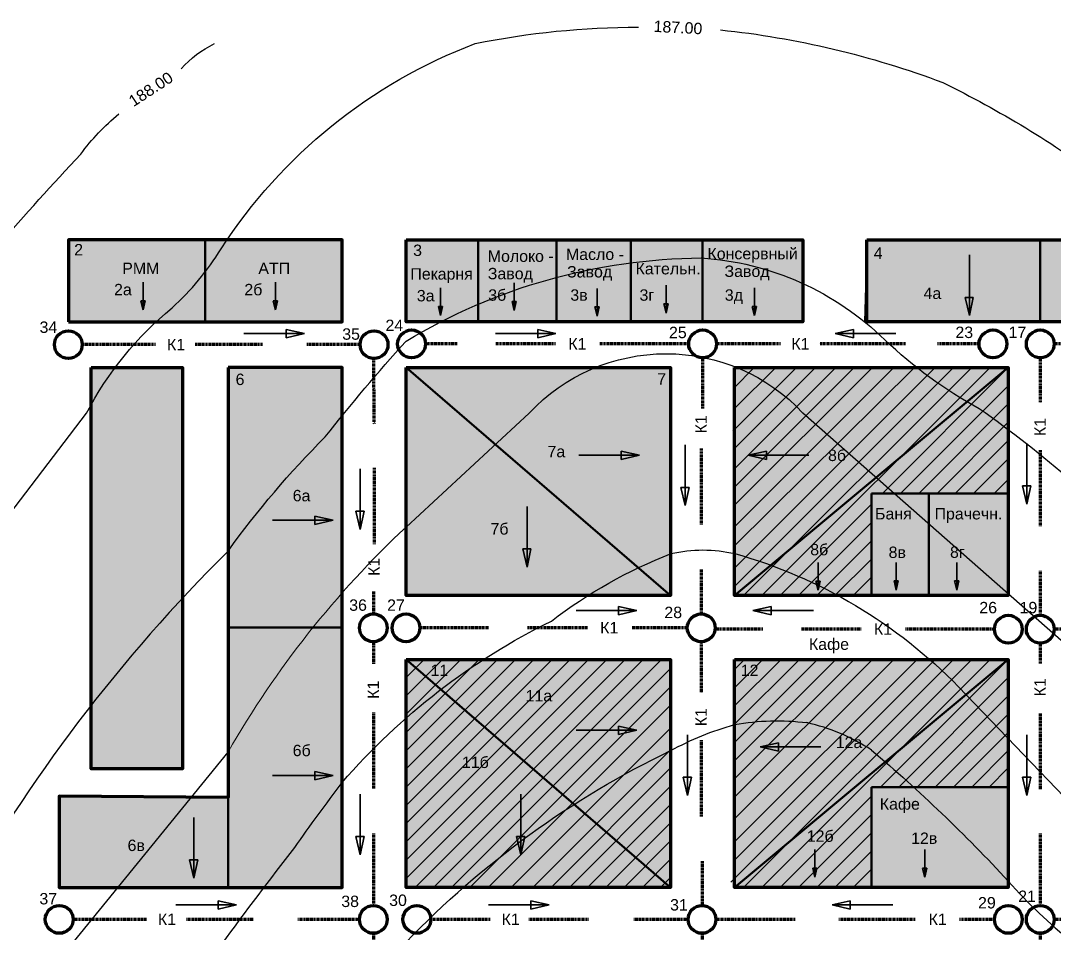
# Model space of a CAD drawing. Header units: inches. Extents: x 389 to 1188, y 268 to 818.
# Drawn here: x 539.4 to 765.9, y 617.5 to 817.5 of the extents above; entities that cross this region are included whole.
import ezdxf

# ---------------------------------------------------------------- set-up
doc = ezdxf.new("R2010")
doc.units = ezdxf.units.IN
doc.header["$MEASUREMENT"] = 0
doc.linetypes.add('штриховая2', pattern=[0.375, 0.25, -0.125])
for name, color, linetype, lineweight in [('горизонтали', 18, 'Continuous', 25), ('двухэтажная', 13, 'Continuous', 25), ('кварталы', 7, 'Continuous', 100), ('кустарник', 70, 'Continuous', 15), ('одноэтажная', 42, 'Continuous', 25), ('раздел кварталов', 7, 'Continuous', 50), ('сеть К1', 32, 'Continuous', 80), ('Текст', 7, 'Continuous', 15)]:
    doc.layers.add(name, color=color, linetype=linetype, lineweight=lineweight)
doc.styles.get("Standard").update_dxf_attribs({"font": 'arial.ttf'})

msp = doc.modelspace()

# ---------------------------------------------------------------- hatches: boundary and pattern name
h = msp.add_hatch(color=13)
h.dxf.hatch_style = 1
edge = h.paths.add_edge_path(flags=17)
edge.add_line((695.802416475648, 700.7114058640958), (695.802416475648, 691.5046395217414))
edge.add_line((695.802416475648, 691.5046395217414), (718.4815806078839, 691.5046395217414))
edge.add_arc((666.0296194598927, 594.8352893147339), 109.9825963401275, 61.51612154666991, 74.29379982473546)
edge = h.paths.add_edge_path(flags=17)
edge.add_line((755.802416475648, 741.5046395217414), (735.7152317411761, 741.5046395217414))
edge.add_arc((796.9593963987134, 819.3123035593734), 99.01959547277771, 231.7929197015988, 241.2884597702444)
edge.add_arc((600.7525299440579, 521.3654014296037), 258.1805305973841, 53.09082099665068, 54.85043442989581, ccw=False)
edge.add_line((755.802416475648, 727.8035739318999), (755.802416475648, 741.5046395217414))
edge = h.paths.add_edge_path()
edge.add_arc((600.7525299440599, 521.3654014296077), 258.1805305973797, 53.09082099665058, 54.85043442989552)
edge.add_arc((796.959396398714, 819.3123035593753), 99.01959547277971, 231.7929197015992, 241.28845977024508, ccw=False)
edge.add_line((735.715231741176, 741.5046395217414), (696.2446163987046, 741.5046395217414))
edge.add_arc((670.5302337437049, 684.3346312670154), 62.6868352939689, 28.14955685995659, 65.78235754203831, ccw=False)
edge.add_line((725.8024164756471, 713.9086931324402), (755.802416475648, 713.8436225726495))
edge.add_line((755.802416475648, 713.8436225726495), (755.802416475648, 727.8035739319))
edge = h.paths.add_edge_path()
edge.add_arc((670.5302337437049, 684.3346312670155), 62.68683529396881, 28.14955685995654, 65.78235754203828)
edge.add_line((696.2446163987046, 741.5046395217414), (695.802416475648, 741.5046395217414))
edge.add_line((695.802416475648, 741.5046395217414), (695.8024164756471, 715.299070875184))
edge.add_line((695.8024164756471, 715.299070875184), (695.8024164756475, 700.7114058640958))
edge.add_arc((666.0296194598934, 594.8352893147339), 109.9825963401272, 61.516121546670206, 74.29379982473603, ccw=False)
edge.add_line((718.4815806078839, 691.5046395217414), (725.8024164756425, 691.5046395217414))
edge.add_line((725.8024164756425, 691.5046395217414), (725.8024164756425, 714.4340003153923))
edge.add_line((725.8024164756425, 714.4340003153923), (725.8024164756471, 713.9086931324402))
h = msp.add_hatch(color=13)
h.dxf.hatch_style = 1
h.paths.add_polyline_path([(725.802416475648, 649.504639521741), (735.0621804615037, 649.504639521741, 0.009168048303900903), (725.8024164757163, 657.6428834277885, 0.08923588016336866), (711.6510992168123, 663.642883427789, 0.07595264438154949), (695.802416475648, 663.2249813344065), (695.802416475648, 627.504639521741), (725.802416475648, 627.504639521741)])
h.paths.add_polyline_path([(755.802416475648, 660.1492813407144), (744.8838028400472, 671.5046395217391, 0.01980813736200675), (738.5689193880467, 677.504639521741), (695.802416475648, 677.504639521741), (695.802416475648, 663.2249813344065, -0.07595264438154993), (711.6510992168123, 663.642883427789, -0.08923588016336717), (725.8024164757162, 657.6428834277885, -0.009168048303900958), (735.0621804615037, 649.504639521741), (755.802416475648, 649.504639521741)])
h.paths.add_polyline_path([(755.802416475648, 677.504639521741), (738.5689193880467, 677.504639521741, -0.0198081373620072), (744.8838028400473, 671.504639521739), (755.802416475648, 660.1492813407144)], flags=17)
at = {"layer": 'двухэтажная', "ltscale": 0.25}
h = msp.add_hatch(color=251, dxfattribs=at)
h.dxf.hatch_style = 1
h.paths.add_polyline_path([(579.802416475648, 762.4787730534035), (579.802416475648, 769.504639521741), (549.802416475648, 769.504639521741), (549.802416475648, 751.5046395217414), (569.0460137274704, 751.5046395217414, -0.01559025335106473), (572.5391765106078, 754.559981992421, 0.04225014285602648)])
h.paths.add_polyline_path([(579.802416475648, 762.4787730534035, -0.04225014285602635), (572.5391765106078, 754.559981992421, 0.01559025335106492), (569.0460137274704, 751.5046395217414), (579.802416475648, 751.5046395217414)], flags=17)
h = msp.add_hatch(color=251, dxfattribs=at)
h.dxf.hatch_style = 1
h.paths.add_polyline_path([(609.802416475648, 769.504639521741), (584.6335669394712, 769.504639521741, 0.005270078790782356), (583.3024164757198, 767.4886013013502, -0.0240004969034815), (579.802416475648, 762.4787730534035), (579.802416475648, 751.5046395217414), (609.802416475648, 751.5046395217414)])
h.paths.add_polyline_path([(583.3024164757235, 767.4886013013556, -0.005270078790768371), (584.6335669394712, 769.504639521741), (579.802416475648, 769.504639521741), (579.802416475648, 762.4787730534035, 0.02400049690350648)], flags=17)
h = msp.add_hatch(color=251, dxfattribs=at)
h.dxf.hatch_style = 1
h.paths.add_polyline_path([(639.5954679095184, 769.504639521741), (623.802416475648, 769.504639521741), (623.802416475648, 751.5046395217414), (631.4192442934936, 751.5046395217414, -0.01772502449709431), (639.5954679095184, 755.3326796706015)])
h.paths.add_polyline_path([(639.5954679095184, 755.3326796706015, 0.01772502449709436), (631.4192442934936, 751.5046395217414), (639.5954679095184, 751.5046395217414)], flags=17)
h.paths.add_polyline_path([(656.7700194118852, 761.2361685053374, 0.03569016312595488), (639.5954679095184, 755.3326796706015), (639.5954679095184, 751.5046395217414), (656.7700194118852, 751.5046395217414)])
h.paths.add_polyline_path([(656.7700194118852, 769.504639521741), (639.5954679095184, 769.504639521741), (639.5954679095184, 755.3326796706015, -0.03569016312595488), (656.7700194118852, 761.2361685053374)])
h.paths.add_polyline_path([(673.0858423748659, 769.504639521741), (656.7700194118852, 769.504639521741), (656.7700194118852, 761.2361685053374, -0.03267316593966865), (673.0858423748659, 764.4486898505766)])
h.paths.add_polyline_path([(673.0858423748659, 764.4486898505766, 0.03267316593966862), (656.7700194118852, 761.2361685053374), (656.7700194118852, 751.5046395217414), (673.0858423748659, 751.5046395217414)])
h.paths.add_polyline_path([(688.8024164756525, 765.4850848798942, 0.001215249501021983), (688.4975144118589, 765.5046395217414, 0.03034772376711826), (673.0858423748659, 764.4486898505766), (673.0858423748659, 751.5046395217414), (688.8024164756525, 751.5046395217414)])
h.paths.add_polyline_path([(688.8024164756525, 769.504639521741), (673.0858423748659, 769.504639521741), (673.0858423748659, 764.4486898505766, -0.0303477237671184), (688.4975144118598, 765.5046395217414, -0.001215249501021722), (688.8024164756525, 765.4850848798942)])
h.paths.add_polyline_path([(710.802416475648, 759.9142383587023, 0.09101520989747702), (688.8024164756525, 765.4850848798942), (688.8024164756525, 751.5046395217414), (710.802416475648, 751.5046395217414)])
h.paths.add_polyline_path([(710.802416475648, 769.504639521741), (688.8024164756525, 769.504639521741), (688.8024164756525, 765.4850848798942, -0.09101520989747704), (710.802416475648, 759.9142383587023)])
h = msp.add_hatch(color=42, dxfattribs=at)
h.dxf.hatch_style = 1
h.paths.add_polyline_path([(665.3602165527254, 741.5046395217405), (623.802416475648, 741.5046395217405), (643.3774164756833, 724.6296395217105), (650.8024164757162, 731.5046395217414, -0.1087291089065806)])
h.paths.add_polyline_path([(681.802416475648, 741.5046395217405), (665.3602165527254, 741.5046395217405, 0.1087291089065797), (650.8024164757162, 731.5046395217414), (643.3774164756833, 724.6296395217105), (674.7374113313235, 697.595161197883, -0.01796417392330318), (681.802416475648, 700.6566775847323)])
h = msp.add_hatch(color=42, dxfattribs=at)
h.dxf.hatch_style = 1
h.paths.add_polyline_path([(681.802416475648, 700.6566775847323, 0.01796417392330315), (674.7374113313235, 697.595161197883), (681.802416475648, 691.5046395217414)])
h.paths.add_polyline_path([(674.7374113313235, 697.595161197883, 0.02945425641796124), (663.6868357121602, 691.5046395217414), (681.802416475648, 691.5046395217414)])
h.paths.add_polyline_path([(623.802416475648, 741.5046395217405), (623.802416475648, 706.5046395216777), (643.3774164756833, 724.6296395217105)])
h.paths.add_polyline_path([(643.3774164756833, 724.6296395217105), (623.802416475648, 706.5046395216777), (623.802416475648, 691.5046395217414), (663.6868357121602, 691.5046395217414, -0.02945425641796137), (674.7374113313235, 697.595161197883)])
h = msp.add_hatch(color=13, dxfattribs=at)
h.dxf.hatch_style = 1
h.paths.add_polyline_path([(640.8199576535144, 677.5046395217414), (623.802416475648, 677.5046395217414), (631.4551489683954, 670.9074563383388, -0.01971495393395478)])
h.paths.add_polyline_path([(631.4551489683954, 670.9074563383388), (623.802416475648, 677.5046395217414), (623.802416475648, 673.5046395217414), (623.802416475648, 664.6271838408948, -0.01703631116130419)])
h.paths.add_polyline_path([(640.8199576535144, 677.5046395217414, 0.01971495393395473), (631.4551489683954, 670.9074563383388), (660.6601525276456, 645.7307291320885, -0.03006870509092864), (681.802416475648, 657.5046395217087), (681.802416475648, 677.5046395217414)])
h.paths.add_polyline_path([(631.4551489683954, 670.9074563383388, 0.01703631116130418), (623.802416475648, 664.6271838408948), (623.802416475648, 627.5046395217414), (636.3691515791479, 627.5046395217414, -0.03775334646598777), (660.6601525276456, 645.7307291320885)])
h.paths.add_polyline_path([(660.6601525276456, 645.7307291320885), (681.802416475648, 627.5046395217414), (681.802416475648, 657.5046395217087, 0.03006870509092863)])
h.paths.add_polyline_path([(681.802416475648, 627.5046395217414), (660.6601525276456, 645.7307291320885, 0.03775334646598774), (636.3691515791479, 627.5046395217414)])
at = {"layer": 'кустарник', "ltscale": 0.25}
h = msp.add_hatch(color=256, dxfattribs=at)
h.dxf.hatch_style = 1
h.paths.add_polyline_path([(560.0849204824499, 741.5046395217414), (554.802416475648, 741.5046395217414), (554.802416475648, 733.3542201568252, -0.03265497621791761)], flags=17)
h.paths.add_polyline_path([(574.802416475648, 741.5046395217414), (560.0849204824499, 741.5046395217414, 0.03265497621791747), (554.802416475648, 733.3542201568252), (554.802416475648, 653.5046395217414), (574.802416475648, 653.5046395217414)])
at = {"layer": 'одноэтажная', "ltscale": 0.25}
h = msp.add_hatch(color=256, dxfattribs=at)
h.dxf.hatch_style = 1
h.paths.add_polyline_path([(724.8024164756489, 769.504639521741), (724.802416475648, 751.5046395217414), (762.8024164756471, 751.5046395217414), (762.8024164756471, 769.504639521741)], flags=17)
h.paths.add_polyline_path([(806.3414017157029, 751.5046395217414, 0.001743197355631235), (801.3650813840832, 757.3665394727541, 0.02492011449229514), (790.8370623240735, 769.504639521741), (762.8024164756471, 769.504639521741), (762.8024164756471, 751.5046395217414)], flags=17)
h.paths.add_polyline_path([(806.3414017157011, 751.5046395217414), (829.802416475648, 751.5046395217414), (829.8024164756498, 769.504639521741), (790.8370623240735, 769.504639521741, -0.02492011449227199), (801.3650813840723, 757.3665394727655, -0.001743197355634586)])
h = msp.add_hatch(color=256, dxfattribs=at)
h.dxf.hatch_style = 1
h.paths.add_polyline_path([(547.8024164756516, 627.504639521746), (560.6242514499924, 627.504639521746), (576.7148211298847, 647.2687042723023), (547.802416475648, 647.5046395217414)])
h.paths.add_polyline_path([(584.802416475648, 627.504639521746), (584.802416475648, 647.2027066893243), (576.7148211298847, 647.2687042723023), (560.6242514499924, 627.504639521746)])
h.paths.add_polyline_path([(609.8024164756436, 650.5046395216515, 0.01073998525757204), (599.4141740546675, 636.2529958229529, 0.003359743692540663), (592.6892150203208, 627.504639521746), (609.8024164756425, 627.504639521746)], flags=17)
h.paths.add_polyline_path([(609.8024164756437, 650.5046395216516), (609.8024164756456, 692.0817512054492, 0.05067568020455748), (584.802416475648, 657.2027066892058), (584.802416475648, 647.2027066893243), (584.802416475648, 627.504639521746), (592.6892150203207, 627.504639521746, -0.003359743692541693), (599.4141740546693, 636.2529958229557, -0.01073998525757011)])
h.paths.add_polyline_path([(584.802416475648, 657.2027066892058, -0.05067568020455747), (609.8024164756456, 692.0817512054492), (609.8024164756475, 730.9358127036285, 0.004011274102452772), (606.0921105656171, 726.2686266983601, 0.03976933816404036), (584.802416475648, 701.2686266982657)])
h.paths.add_polyline_path([(606.0921105656165, 726.2686266983594, -0.00401127410245336), (609.8024164756475, 730.9358127036286), (609.802416475648, 741.5046395217414), (584.802416475648, 741.5046395217414), (584.802416475648, 701.2686266982657, -0.03976933816403936)])
at = {"layer": 'сеть К1', "ltscale": 0.25}
h = msp.add_hatch(color=251, dxfattribs=at)
h.dxf.hatch_style = 1
h.paths.add_polyline_path([(738.4047866497913, 713.8578033354358), (725.8009413180798, 713.9322513530249), (725.802416475648, 691.5046395217414), (738.4047866497913, 691.4674155129474)])
h = msp.add_hatch(color=251, dxfattribs=at)
h.dxf.hatch_style = 1
h.paths.add_polyline_path([(755.802416475648, 713.8572915605035), (738.4047866497913, 713.8813583563762), (738.4062618073604, 691.5046395217414), (755.802416475648, 691.4674155129469)])
at = {"layer": 'сеть К1', "ltscale": 0.25, "true_color": 0x636466}
h = msp.add_hatch(color=251, dxfattribs=at)
h.dxf.hatch_style = 1
h.paths.add_polyline_path([(755.8030849154065, 649.4605787493097), (725.8017480358985, 649.4634654746183), (725.8024164756534, 627.4977073462592), (755.8010795961454, 627.5115716972246)])

# ---------------------------------------------------------------- linework, layer by layer
at = {"ltscale": 0.25}
for p, q in [((724.8024164756489, 769.504639521741), (724.3201196882728, 751.5046395217414)), ((584.802416475648, 741.5046395217414), (609.802416475648, 741.5046395217414)), ((695.4016414639829, 727.5126799573214), (709.3936010284033, 741.5046395217414)), ((695.6205925106274, 736.9924844982736), (700.1327475340954, 741.5046395217414)), ((751.802416475648, 741.5046395217414), (695.802416475648, 741.5046395217414)), ((695.802416475648, 741.5046395217414), (755.802416475648, 741.5046395217414)), ((695.802416475648, 741.5046395217414), (695.802416475648, 691.5046395217414)), ((751.802416475648, 741.5046395217414), (695.802416475648, 741.5046395217414)), ((695.802416475648, 706.567108143306), (730.7399478540883, 741.5046395217414)), ((695.802416475648, 702.4194333776147), (735.2500245779615, 741.5046395217414)), ((695.802416475648, 711.2990708751859), (726.0079851222054, 741.5046395217414)), ((743.802416475648, 741.5046395217414), (695.802416475648, 693.5046395217472)), ((739.802416475648, 741.5046395217414), (695.802416475648, 697.5046395217396)), ((695.802416475648, 715.299070875185), (722.0079851222054, 741.5046395217414)), ((695.802416475648, 719.2990708751845), (718.0079851222054, 741.5046395217414)), ((695.802416475648, 723.7366555477062), (713.5704004496837, 741.5046395217414)), ((695.8024164756474, 723.7366555477056), (713.5704004496837, 741.5046395217414)), ((695.8024164756476, 732.4803294748057), (704.8267265225836, 741.5046395217414)), ((747.802416475648, 741.5046395217414), (697.8024164756458, 691.5046395217414)), ((751.802416475648, 741.5046395217414), (701.8024164756462, 691.5046395217414)), ((755.802416475648, 741.5046395217414), (728.2012669349334, 713.9034899810322)), ((755.802416475648, 741.5046395217414), (755.802416475648, 691.5046395217414)), ((755.802416475648, 737.5046395217419), (732.1926096381354, 713.8948326842317)), ((623.803717103573, 735.0336615645238), (623.803717103573, 731.0336615645238)), ((755.802416475648, 733.5046395217423), (736.1839523413361, 713.8861753874313)), ((755.802416475648, 729.5046395217428), (740.1752950445351, 713.8775180906308)), ((755.802416475648, 725.5046395217432), (744.1666377477338, 713.8688607938303)), ((755.802416475648, 721.5046395217437), (748.1579804509347, 713.8602034970298)), ((755.802416475648, 716.9785234004139), (752.6743005896102, 713.8504075143759)), ((725.8024164756425, 711.5046395217418), (705.8024164756381, 691.5046395217414)), ((725.8024164756424, 707.5046395217395), (709.8024164756428, 691.5046395217414)), ((725.8024164756425, 703.5046395217383), (713.8024164756451, 691.5046395217414)), ((725.8024164756425, 699.5046395217386), (717.802416475645, 691.5046395217414)), ((725.8024164756425, 695.5046395217405), (721.802416475643, 691.5046395217414)), ((755.802416475648, 691.5046395217414), (695.802416475648, 691.5046395217414)), ((699.802416475648, 691.5046395217414), (755.802416475648, 691.5046395217414)), ((699.802416475648, 691.5046395217414), (755.802416475648, 691.5046395217414)), ((623.802416475648, 627.5046395217423), (623.802416475648, 677.5046395217414)), ((679.2528787451356, 677.5046395217414), (623.802416475648, 677.5046395217414)), ((623.802416475648, 677.5046395217414), (623.802416475648, 673.5046395217414)), ((623.802416475648, 627.5046395217423), (623.802416475648, 677.5046395217414)), ((679.2528787451356, 677.5046395217414), (623.802416475648, 677.5046395217414)), ((623.802416475648, 677.5046395217414), (623.802416475648, 673.5046395217414)), ((623.802416475648, 673.5046395217414), (627.802416475648, 677.5046395217414)), ((623.802416475648, 669.5046395217414), (631.8024164756498, 677.5046395217414)), ((623.802416475648, 665.5046395217414), (635.8024164756498, 677.5046395217414)), ((623.802416475648, 661.5046395217414), (639.8024164756498, 677.5046395217414)), ((635.8024164756498, 677.5046395217414), (639.8024164756498, 677.5046395217414)), ((635.8024164756498, 677.5046395217414), (639.8024164756498, 677.5046395217414)), ((743.802416475648, 677.5046395217405), (694.9823279485631, 628.6845509946656)), ((695.802416475648, 677.504639521741), (755.802416475648, 677.504639521741)), ((751.802416475648, 677.504639521741), (695.802416475648, 677.504639521741)), ((695.802416475648, 642.5671081433039), (730.7399478540883, 677.5046395217405)), ((695.802416475648, 637.5046395217424), (735.8024164756516, 677.5046395217405)), ((695.802416475648, 647.299070875185), (726.0079851222054, 677.5046395217405)), ((695.802416475648, 651.299070875184), (722.0079851222054, 677.5046395217405)), ((695.802416475648, 655.2990708751836), (718.0079851222054, 677.5046395217405)), ((695.802416475648, 659.2990708751836), (714.0079851222054, 677.5046395217405)), ((695.802416475648, 663.2990708751836), (710.0079851222054, 677.5046395217405)), ((695.802416475648, 667.299070875184), (706.0079851222054, 677.5046395217405)), ((695.802416475648, 671.2990708751836), (702.0079851222054, 677.5046395217405)), ((695.802416475648, 675.2990708751831), (698.0079851222054, 677.5046395217405)), ((747.802416475648, 677.5046395217405), (697.802416475645, 627.504639521741)), ((751.802416475648, 677.5046395217405), (701.8024164756448, 627.5046395217405)), ((739.802416475648, 677.5046395217405), (713.5968478290924, 651.2990708751831)), ((755.802416475648, 677.5046395217405), (727.8024164756451, 649.504639521741)), ((755.802416475648, 677.504639521741), (755.802416475648, 627.504639521741)), ((695.802416475648, 633.5046395217388), (735.8024164756516, 673.5046395217405)), ((755.802416475648, 673.504639521741), (731.8024164756446, 649.5046395217405)), ((755.802416475648, 669.5046395217414), (735.8024164756462, 649.5046395217405)), ((755.802416475648, 665.5046395217419), (739.802416475645, 649.5046395217405)), ((623.802416475648, 661.5046395217414), (623.802416475648, 657.5046395217414)), ((623.802416475648, 661.5046395217414), (623.802416475648, 657.5046395217414)), ((755.802416475648, 661.5046395217423), (743.8024164756457, 649.5046395217405)), ((623.802416475648, 657.5046395217414), (623.802416475648, 653.5046395217414)), ((623.802416475648, 657.5046395217414), (623.802416475648, 653.5046395217414)), ((755.802416475648, 657.5046395217428), (747.8024164756421, 649.5046395217405)), ((755.802416475648, 653.710208168297), (751.5968478290906, 649.5046395217405)), ((725.802416475648, 647.5046395217439), (705.8024164756428, 627.504639521741)), ((725.802416475648, 643.504639521744), (709.8024164756434, 627.504639521741)), ((623.802416475648, 641.5046395217414), (623.802416475648, 637.5046395217414)), ((623.802416475648, 641.5046395217414), (623.802416475648, 637.5046395217414)), ((725.802416475648, 639.5046395217429), (713.8024164756455, 627.504639521741)), ((623.802416475648, 637.5046395217414), (623.802416475648, 633.5046395217414)), ((623.802416475648, 637.5046395217414), (623.802416475648, 633.5046395217414)), ((725.8024164756471, 635.5046395217416), (717.8024164756455, 627.504639521741)), ((725.802416475648, 631.5046395217436), (721.8024164756453, 627.504639521741)), ((625.802416475648, 627.5046395217414), (629.802416475648, 627.5046395217414)), ((625.802416475648, 627.5046395217414), (629.802416475648, 627.5046395217414)), ((626.3519542061604, 627.5046395217414), (681.802416475648, 627.5046395217414)), ((626.3519542061604, 627.5046395217414), (681.802416475648, 627.5046395217414)), ((755.802416475648, 627.504639521741), (695.802416475648, 627.504639521741)), ((699.802416475648, 627.504639521741), (755.802416475648, 627.504639521741))]:
    msp.add_line(p, q, dxfattribs=at)
at = {"lineweight": 25, "ltscale": 0.25}
for p, q in [((549.802416475648, 767.5046395217414), (549.802416475648, 751.5046395217414)), ((609.802416475648, 751.5046395217414), (609.802416475648, 767.5046395217414)), ((623.802416475648, 751.5046395217414), (623.802416475648, 767.5046395217414)), ((710.802416475648, 767.5046395217414), (710.802416475648, 751.5046395217414)), ((724.802416475648, 767.5046395217414), (724.802416475648, 751.5046395217414)), ((724.802416475648, 767.5046395217414), (724.802416475648, 751.5046395217414)), ((549.802416475648, 751.5046395217414), (609.802416475648, 751.5046395217414)), ((710.802416475648, 751.5046395217414), (623.802416475648, 751.5046395217414)), ((829.802416475648, 751.5046395217414), (724.802416475648, 751.5046395217414)), ((574.802416475648, 741.5046395217414), (554.802416475648, 741.5046395217414)), ((609.802416475648, 741.5046395217414), (584.802416475648, 741.5046395217414)), ((623.802416475648, 741.5046395217414), (681.802416475648, 741.5046395217414)), ((623.802416475648, 741.5046395217414), (623.802416475648, 691.5046395217414)), ((681.802416475648, 741.5046395217414), (681.802416475648, 691.5046395217414)), ((695.802416475648, 741.5046395217414), (755.802416475648, 741.5046395217414)), ((695.802416475648, 741.5046395217414), (695.802416475648, 691.5046395217414)), ((755.802416475648, 741.5046395217414), (755.802416475648, 691.5046395217414)), ((681.802416475648, 691.5046395217414), (623.802416475648, 691.5046395217414)), ((755.802416475648, 691.5046395217414), (695.802416475648, 691.5046395217414)), ((623.802416475648, 627.5046395217414), (623.802416475648, 677.5046395217414)), ((623.802416475648, 677.5046395217414), (681.802416475648, 677.5046395217414)), ((623.802416475648, 627.5046395217414), (623.802416475648, 677.5046395217414)), ((623.802416475648, 677.5046395217414), (681.802416475648, 677.5046395217414)), ((681.802416475648, 677.5046395217414), (681.802416475648, 627.5046395217414)), ((681.802416475648, 677.5046395217414), (681.802416475648, 627.5046395217414)), ((695.802416475648, 627.5046395217414), (695.802416475648, 677.5046395217414)), ((695.802416475648, 677.5046395217414), (755.802416475648, 677.5046395217414)), ((755.802416475648, 677.5046395217414), (755.8024164756471, 627.5046395217414)), ((574.802416475648, 653.5046395217414), (554.802416475648, 653.504639521741)), ((547.802416475648, 647.5046395217414), (547.802416475648, 627.5046395217414)), ((547.802416475648, 627.5046395217414), (609.802416475648, 627.5046395217414)), ((681.802416475648, 627.5046395217414), (623.802416475648, 627.5046395217414)), ((681.802416475648, 627.5046395217414), (623.802416475648, 627.5046395217414)), ((755.8024164756471, 627.5046395217414), (695.802416475648, 627.5046395217414))]:
    msp.add_line(p, q, dxfattribs=at)
at = {"lineweight": 35, "ltscale": 0.25}
for p, q in [((747.2655318716606, 766.1640763290488), (747.2655318716606, 752.8739301397127)), ((566.1758395332472, 760.1778683165921), (566.1758395332472, 754.1038353783424)), ((595.1764793024959, 760.1778683165921), (595.1764793024959, 754.1038353783424)), ((631.3734873716603, 758.9575758223236), (631.3734873716603, 752.8835428840739)), ((647.5274257002475, 760.033005755462), (647.5274257002475, 753.9589728172123)), ((680.7910324960321, 759.5123209795947), (680.7910324960321, 753.438288041345)), ((700.1439634167218, 758.9479630779624), (700.1439634167218, 752.8739301397127)), ((665.6798875633576, 758.8351048024797), (665.6798875633576, 752.76107186423)), ((746.3155114257679, 756.8748701984459), (747.2655318716606, 752.8739301397127)), ((748.1373955296949, 756.8748701984459), (746.3155114257679, 756.8748701984459)), ((747.2655318716606, 752.8739301397127), (748.1373955296949, 756.8748701984459)), ((565.7008293103008, 756.104305407709), (566.1758395332472, 754.1038353783424)), ((566.6117713622643, 756.104305407709), (565.7008293103008, 756.104305407709)), ((566.1758395332472, 754.1038353783424), (566.6117713622643, 756.104305407709)), ((595.612411131513, 756.104305407709), (594.7014690795495, 756.104305407709)), ((594.7014690795495, 756.104305407709), (595.1764793024959, 754.1038353783424)), ((595.1764793024959, 754.1038353783424), (595.612411131513, 756.104305407709)), ((630.8984771487139, 754.8840129134405), (631.3734873716603, 752.8835428840739)), ((631.8094192006774, 754.8840129134405), (630.8984771487139, 754.8840129134405)), ((631.3734873716603, 752.8835428840739), (631.8094192006774, 754.8840129134405)), ((647.0524154773011, 755.9594428465789), (647.5274257002475, 753.9589728172123)), ((647.9633575292646, 755.9594428465789), (647.0524154773011, 755.9594428465789)), ((647.5274257002475, 753.9589728172123), (647.9633575292646, 755.9594428465789)), ((665.2048773404113, 754.7615418935966), (665.6798875633576, 752.76107186423)), ((666.1158193923748, 754.7615418935966), (665.2048773404113, 754.7615418935966)), ((665.6798875633576, 752.76107186423), (666.1158193923748, 754.7615418935966)), ((680.3160222730858, 755.4387580707116), (680.7910324960321, 753.438288041345)), ((681.2269643250493, 755.4387580707116), (680.3160222730858, 755.4387580707116)), ((680.7910324960321, 753.438288041345), (681.2269643250493, 755.4387580707116)), ((699.6689531937755, 754.8744001690793), (700.1439634167218, 752.8739301397127)), ((700.579895245739, 754.8744001690793), (699.6689531937755, 754.8744001690793)), ((700.1439634167218, 752.8739301397127), (700.579895245739, 754.8744001690793)), ((601.5724392763705, 748.9727124543901), (597.5714992176372, 749.8445761124235)), ((597.5714992176372, 749.8445761124235), (597.5714992176372, 748.0226920084974)), ((656.6706715370792, 748.9727124543901), (652.669731478346, 749.8445761124235)), ((652.669731478346, 749.8445761124235), (652.669731478346, 748.0226920084974)), ((717.8850469864674, 748.9727124543901), (721.8859870452006, 749.8445761124235)), ((721.8859870452006, 749.8445761124235), (721.8859870452006, 748.0226920084974)), ((588.2822930870343, 748.9727124543901), (601.5724392763705, 748.9727124543901)), ((597.5714992176372, 748.0226920084974), (601.5724392763705, 748.9727124543901)), ((643.3805253477431, 748.9727124543901), (656.6706715370792, 748.9727124543901)), ((652.669731478346, 748.0226920084974), (656.6706715370792, 748.9727124543901)), ((731.1751931758035, 748.9727124543901), (717.8850469864674, 748.9727124543901)), ((721.8859870452006, 748.0226920084974), (717.8850469864674, 748.9727124543901)), ((674.9537494370343, 722.291377454847), (670.952809378301, 723.1632411128803)), ((670.952809378301, 723.1632411128803), (670.952809378301, 721.3413570089542)), ((684.9771672164652, 724.5120630926835), (684.9771672164652, 711.2219169033474)), ((698.7947230553109, 722.291377454847), (702.7956631140441, 723.1632411128803)), ((702.7956631140441, 723.1632411128803), (702.7956631140441, 721.3413570089542)), ((759.892086539051, 724.8620449869295), (759.892086539051, 711.5718987975933)), ((661.6636032476981, 722.291377454847), (674.9537494370343, 722.291377454847)), ((670.952809378301, 721.3413570089542), (674.9537494370343, 722.291377454847)), ((712.0848692446452, 722.291377454847), (698.7947230553109, 722.291377454847)), ((702.7956631140441, 721.3413570089542), (698.7947230553109, 722.291377454847)), ((613.7624722303008, 719.2703246111887), (613.7624722303008, 705.9801784218525)), ((684.0271467705725, 715.2228569620806), (684.9771672164652, 711.2219169033474)), ((685.8490308744986, 715.2228569620806), (684.0271467705725, 715.2228569620806)), ((684.9771672164652, 711.2219169033474), (685.8490308744986, 715.2228569620806)), ((758.9420660931582, 715.5728388563266), (759.892086539051, 711.5718987975933)), ((760.7639501970843, 715.5728388563266), (758.9420660931582, 715.5728388563266)), ((759.892086539051, 711.5718987975933), (760.7639501970843, 715.5728388563266)), ((612.812451784408, 709.9811184805858), (613.7624722303008, 705.9801784218525)), ((614.6343358883341, 709.9811184805858), (612.812451784408, 709.9811184805858)), ((613.7624722303008, 705.9801784218525), (614.6343358883341, 709.9811184805858)), ((650.3205529536681, 711.01362433942), (650.3205529536681, 697.7234781500838)), ((594.5261853581487, 708.0056001404682), (607.8163315474849, 708.0056001404682)), ((607.8163315474849, 708.0056001404682), (603.8153914887516, 708.8774637985016)), ((603.8153914887516, 708.8774637985016), (603.8153914887516, 707.0555796945755)), ((603.8153914887516, 707.0555796945755), (607.8163315474849, 708.0056001404682)), ((649.3705325077754, 701.724418208817), (650.3205529536681, 697.7234781500838)), ((651.1924166117014, 701.724418208817), (649.3705325077754, 701.724418208817)), ((650.3205529536681, 697.7234781500838), (651.1924166117014, 701.724418208817)), ((714.117216054221, 698.7244042134494), (714.117216054221, 692.6503712751996)), ((731.2409679666339, 698.7688089035048), (731.2409679666339, 692.6947759652551)), ((744.4888255726078, 698.7688089035048), (744.4888255726078, 692.6947759652551)), ((713.6422058312746, 694.6508413045663), (714.117216054221, 692.6503712751996)), ((714.5531478832381, 694.6508413045663), (713.6422058312746, 694.6508413045663)), ((714.117216054221, 692.6503712751996), (714.5531478832381, 694.6508413045663)), ((730.7659577436875, 694.6952459946217), (731.2409679666339, 692.6947759652551)), ((731.676899795651, 694.6952459946217), (730.7659577436875, 694.6952459946217)), ((731.2409679666339, 692.6947759652551), (731.676899795651, 694.6952459946217)), ((744.0138153496614, 694.6952459946217), (744.4888255726078, 692.6947759652551)), ((744.9247574016249, 694.6952459946217), (744.0138153496614, 694.6952459946217)), ((744.4888255726078, 692.6947759652551), (744.9247574016249, 694.6952459946217)), ((674.3850916885467, 688.254851330541), (670.3841516298135, 689.1267149885743)), ((670.3841516298135, 689.1267149885743), (670.3841516298135, 687.3048308846483)), ((699.8130578289956, 688.254851330541), (703.8139978877289, 689.1267149885743)), ((703.8139978877289, 689.1267149885743), (703.8139978877289, 687.3048308846483)), ((661.0949454992106, 688.254851330541), (674.3850916885467, 688.254851330541)), ((670.3841516298135, 687.3048308846483), (674.3850916885467, 688.254851330541)), ((713.1032040183318, 688.254851330541), (699.8130578289956, 688.254851330541)), ((703.8139978877289, 687.3048308846483), (699.8130578289956, 688.254851330541)), ((661.0949454992106, 661.9868874286385), (674.3850916885467, 661.9868874286385)), ((674.3850916885467, 661.9868874286385), (670.3841516298135, 662.8587510866719)), ((670.3841516298135, 662.8587510866719), (670.3841516298135, 661.0368669827458)), ((670.3841516298135, 661.0368669827458), (674.3850916885467, 661.9868874286385)), ((685.5219973350358, 660.9556088928266), (685.5219973350358, 647.6654627034904)), ((759.892086539051, 660.9556088928266), (759.892086539051, 647.6654627034904)), ((701.4312173010803, 658.3290202239309), (705.4321573598136, 659.2008838819643)), ((714.7213634904165, 658.3290202239309), (701.4312173010803, 658.3290202239309)), ((705.4321573598136, 657.3789997780382), (701.4312173010803, 658.3290202239309)), ((705.4321573598136, 659.2008838819643), (705.4321573598136, 657.3789997780382)), ((607.8163315474849, 652.02602635125), (603.8153914887516, 652.8978900092834)), ((603.8153914887516, 652.8978900092834), (603.8153914887516, 651.0760059053573)), ((594.5261853581487, 652.02602635125), (607.8163315474849, 652.02602635125)), ((603.8153914887516, 651.0760059053573), (607.8163315474849, 652.02602635125)), ((684.5719768891431, 651.6664027622237), (685.5219973350358, 647.6654627034904)), ((686.3938609930692, 651.6664027622237), (684.5719768891431, 651.6664027622237)), ((685.5219973350358, 647.6654627034904), (686.3938609930692, 651.6664027622237)), ((758.9420660931582, 651.6664027622237), (759.892086539051, 647.6654627034904)), ((760.7639501970843, 651.6664027622237), (758.9420660931582, 651.6664027622237)), ((759.892086539051, 647.6654627034904), (760.7639501970843, 651.6664027622237)), ((613.7624722303008, 647.9658321863062), (613.7624722303008, 634.6756859969701)), ((648.9734629508739, 647.9658321863062), (648.9734629508739, 634.6756859969701)), ((577.2964911790368, 642.8464683014136), (577.2964911790368, 629.5563221120774)), ((612.812451784408, 638.6766260557033), (613.7624722303008, 634.6756859969701)), ((614.6343358883341, 638.6766260557033), (612.812451784408, 638.6766260557033)), ((613.7624722303008, 634.6756859969701), (614.6343358883341, 638.6766260557033)), ((648.0234425049812, 638.6766260557033), (648.9734629508739, 634.6756859969701)), ((649.8453266089073, 638.6766260557033), (648.0234425049812, 638.6766260557033)), ((648.9734629508739, 634.6756859969701), (649.8453266089073, 638.6766260557033)), ((713.4289738268126, 635.8220435101862), (713.4289738268126, 629.7480105719364)), ((737.5021040715283, 635.8220435101862), (737.5021040715283, 629.7480105719364)), ((576.3464707331441, 633.5572621708106), (577.2964911790368, 629.5563221120774)), ((578.1683548370702, 633.5572621708106), (576.3464707331441, 633.5572621708106)), ((577.2964911790368, 629.5563221120774), (578.1683548370702, 633.5572621708106)), ((712.9539636038662, 631.7484806013022), (713.4289738268126, 629.7480105719355)), ((713.8649056558296, 631.7484806013026), (712.9539636038661, 631.7484806013026)), ((713.4289738268126, 629.7480105719369), (713.8649056558297, 631.7484806013035)), ((737.0270938485819, 631.7484806013026), (737.5021040715283, 629.748010571936)), ((737.9380359005454, 631.7484806013026), (737.0270938485819, 631.7484806013026)), ((737.5021040715283, 629.7480105719364), (737.9380359005454, 631.7484806013031)), ((573.3497427088741, 623.7229151266765), (586.6398888982103, 623.7229151266765)), ((586.6398888982103, 623.7229151266765), (582.638948839477, 624.5947787847099)), ((582.638948839477, 624.5947787847099), (582.638948839477, 622.7728946807838)), ((582.638948839477, 622.7728946807838), (586.6398888982103, 623.7229151266765)), ((641.8951877369145, 623.722915126677), (655.1853339262507, 623.722915126677)), ((655.1853339262507, 623.722915126677), (651.1843938675174, 624.5947787847103)), ((651.1843938675174, 624.5947787847103), (651.1843938675174, 622.7728946807842)), ((651.1843938675174, 622.7728946807842), (655.1853339262507, 623.722915126677)), ((717.172237877633, 623.722915126677), (721.1731779363663, 624.5947787847103)), ((730.4623840669692, 623.722915126677), (717.172237877633, 623.722915126677)), ((721.1731779363663, 622.7728946807842), (717.172237877633, 623.722915126677)), ((721.1731779363663, 624.5947787847103), (721.1731779363663, 622.7728946807842))]:
    msp.add_line(p, q, dxfattribs=at)
for p, q in [((695.8024164756471, 715.299070875184), (695.802416475648, 741.5046395217414)), ((695.8024164756472, 719.2990708751837), (695.8024164756472, 723.446745640875)), ((755.802416475648, 713.8436225726493), (751.094914483253, 713.8436225726493)), ((755.802416475648, 691.8436225726493), (755.802416475648, 713.8436225726493)), ((755.8024164757074, 649.504639521741), (753.5990005788899, 649.504639521741)), ((755.8024164757076, 649.5046395217405), (753.5990005788899, 649.5046395217405)), ((755.8024164756471, 627.504639521741), (755.8024164757074, 649.504639521741)), ((755.802416475718, 627.504639521741), (755.8024164755766, 649.504639521741))]:
    msp.add_line(p, q)
at = {"lineweight": 20, "ltscale": 0.25}
for p, q in [((623.802416475648, 637.5046395217423), (663.8024164756516, 677.5046395217414)), ((623.802416475648, 633.5046395217414), (667.8024164756516, 677.5046395217414)), ((623.802416475648, 653.5046395217414), (647.8024164756516, 677.5046395217414)), ((623.802416475648, 657.4810344789303), (643.8260215184619, 677.5046395217414)), ((623.802416475648, 649.5046395217414), (651.8024164756516, 677.5046395217414)), ((623.802416475648, 645.5046395217414), (655.8024164756534, 677.5046395217414)), ((623.802416475648, 641.5046395217414), (659.8024164756534, 677.5046395217414)), ((623.802416475648, 629.5046395217414), (671.8024164756534, 677.5046395217414)), ((625.802416475648, 627.5046395217414), (675.8024164756534, 677.5046395217414)), ((629.802416475648, 627.5046395217414), (679.8024164756534, 677.5046395217414)), ((633.802416475648, 627.5046395217414), (681.802416475648, 675.504639521736)), ((637.802416475648, 627.5046395217414), (681.802416475648, 671.5046395217364)), ((681.802416475648, 667.5046395217405), (641.8024164756443, 627.5046395217414)), ((681.802416475648, 662.4421709001781), (646.8648850972077, 627.5046395217414)), ((681.802416475648, 657.7102081682979), (651.5968478290906, 627.5046395217414)), ((681.802416475648, 653.7102081682979), (655.5968478290906, 627.5046395217414)), ((681.802416475648, 649.7102081682983), (659.5968478290906, 627.5046395217414)), ((681.802416475648, 645.7102081682983), (663.5968478290906, 627.5046395217414)), ((681.802416475648, 641.7102081682983), (667.5968478290906, 627.5046395217414)), ((681.802416475648, 637.7102081682983), (671.5968478290906, 627.5046395217414)), ((681.802416475648, 633.7102081682983), (675.5968478290906, 627.5046395217414)), ((681.802416475648, 629.7102081682988), (679.5968478290906, 627.5046395217414))]:
    msp.add_line(p, q, dxfattribs=at)
at = {"ltscale": 0.25}
for points in [[(695.802416475648, 741.5046395217414), (755.802416475648, 741.5046395217414), (755.802416475648, 691.5046395217414), (695.802416475648, 691.5046395217414)], [(623.802416475648, 677.5046395217414), (681.802416475648, 677.5046395217414), (681.802416475648, 627.5046395217414), (623.802416475648, 627.5046395217414)]]:
    msp.add_lwpolyline(points, close=True, dxfattribs=at)
at = {"lineweight": 35, "ltscale": 0.25}
msp.add_lwpolyline([(725.802416475648, 649.504639521741), (755.8024164756466, 649.504639521741), (755.802416475648, 627.504639521741), (725.802416475648, 627.504639521741)], close=True, dxfattribs=at)
at = {"color": 32, "lineweight": 70, "ltscale": 0.25}
for centre in [(549.8024164756489, 746.5046395217414), (616.802416475648, 746.5046395217414), (625.0205746377806, 746.6747345510885), (688.8024164756525, 746.6747345510885), (752.4371077619444, 746.6747345510889), (762.8024164756471, 746.6747345510889), (616.648190096802, 684.4320468821452), (623.802416475648, 684.4320468821452), (688.4975350784216, 684.4320468821493), (755.802416475648, 684.1260557367823), (762.802416475648, 684.1260557367823), (547.8024164756525, 620.5046395217414), (616.648190096802, 620.5046395217414), (626.178248428243, 620.5046395217419), (688.6795639224893, 620.5046395217414), (755.802416475648, 620.5046395217419), (762.802416475648, 620.5046395217419)]:
    msp.add_circle(centre, 3.048063132784478, dxfattribs=at)
at = {"color": 32, "lineweight": 25, "ltscale": 0.25}
msp.add_circle((762.802416475648, 620.5046395217419), 3.048063132784478, dxfattribs=at)
at = {"layer": 'горизонтали', "color": 32, "linetype": 'штриховая2', "lineweight": 80, "ltscale": 0.25}
for p, q in [((568.8928095975325, 746.5046395217414), (552.8504796084335, 746.5046395217414)), ((592.3268129281887, 746.504639521741), (577.6109609116584, 746.504639521741)), ((613.7119720837154, 746.504639521741), (602.0390830691222, 746.504639521741)), ((634.97955349926, 746.6747345510889), (628.0686377705651, 746.6747345510889)), ((656.560591633277, 746.6747345510885), (643.4264011162286, 746.6747345510885)), ((685.754353342868, 746.6747345510885), (666.2728617742105, 746.6747345510885)), ((705.8667328350766, 746.6747345510885), (691.8504796084371, 746.6747345510885)), ((733.3016716756938, 746.6747345510889), (714.497753667194, 746.6747345510885)), ((749.3890446291598, 746.6747345510889), (740.2914958523052, 746.6747345510889)), ((779.8667328350712, 746.6747345510889), (765.8504796084317, 746.6747345510889)), ((616.648190096802, 743.4604806747843), (616.7883368922348, 729.1897092528925)), ((688.8024164756534, 743.626671418304), (688.8024164756544, 732.4441707216215)), ((762.8024164756471, 743.6266714183043), (762.8024371422789, 733.8228992677241)), ((688.4975350784216, 723.715065780209), (688.4975350784216, 706.951329976157)), ((762.802416475648, 723.409074634842), (762.802416475648, 706.64533883079)), ((616.7883368922339, 719.477439111959), (616.7883368922339, 702.713703307907)), ((688.4975350784216, 697.2390598352235), (688.4975350784216, 687.4801100149339)), ((762.802416475648, 696.9330686898566), (762.802416475648, 687.1741188695669)), ((616.648190096802, 692.3597906303557), (616.648190096802, 687.4801100149298)), ((641.964155577205, 684.4320468821493), (626.8196837643318, 684.4320468821493)), ((663.545193711222, 684.4320468821488), (650.4110031941736, 684.4320468821488)), ((685.449471945637, 684.4320468821493), (673.2574638521555, 684.4320468821488)), ((701.9795534992554, 684.1260557367827), (691.8350816863867, 684.1260557367827)), ((723.5605916332725, 684.1260557367823), (710.426401116224, 684.1260557367823)), ((752.7543533428634, 684.1260557367823), (733.2728617742059, 684.1260557367823)), ((775.8866168541281, 684.1260557367832), (765.8504796084326, 684.1260557367823)), ((616.648190096802, 681.3839837493606), (616.648190096802, 676.5043031339346)), ((688.4975350784225, 681.0046395216718), (688.4975350784234, 670.2014830526823)), ((762.802416475648, 681.0779926039977), (762.802416475648, 676.5126395220695)), ((616.648190096802, 665.8837846853703), (616.648190096802, 649.1200488813183)), ((762.802416475648, 665.73724570165), (762.802416475648, 648.973509897598)), ((688.4975144117925, 659.7876584198011), (688.4975144117925, 643.0239226157491)), ((616.648190096802, 639.4077787403849), (616.648190096802, 623.552702654526)), ((762.802416475648, 639.4077787403853), (762.802416475648, 623.5527026545265)), ((688.6795639224893, 633.3116524748157), (688.6795639224893, 623.552702654526)), ((566.8928095975361, 620.5046395217414), (550.8504796084371, 620.5046395217414)), ((590.3268129281923, 620.504639521741), (575.610960911662, 620.504639521741)), ((613.6001269640174, 620.5046395217414), (600.0390830691258, 620.504639521741)), ((642.2221125431015, 620.5046395217419), (629.2263115610276, 620.5046395217419)), ((663.8031506771185, 620.5046395217414), (650.6689601600701, 620.5046395217414)), ((685.6315007897047, 620.5046395217414), (673.6974703287488, 620.5046395217414)), ((709.0686663648257, 620.5046395217423), (691.7276270552738, 620.5046395217423)), ((735.3626227991144, 620.5046395217423), (718.5988869950625, 620.5046395217423)), ((752.4146231414561, 620.5046395217419), (745.0748929400479, 620.5046395217419)), ((775.8866168541281, 620.5046395217423), (765.8504796084326, 620.5046395217414)), ((616.648190096802, 617.4565763889568), (616.6481900968029, 612.0479916935187)), ((688.6795432558592, 617.4565763890268), (688.6795432558592, 612.8912233070987)), ((762.802395809018, 617.4565763890268), (762.802395809018, 612.8912233070987))]:
    msp.add_line(p, q, dxfattribs=at)
at = {"layer": 'горизонтали', "ltscale": 0.25}
msp.add_line((524.8024164757162, 583.5046395217414), (584.8024164757162, 657.2027066893243), dxfattribs=at)
for points in [[(638.9474810787642, 812.5046395217387, -0.04892267097297979), (674.7190263922694, 816.1407368865816, -0.06184687952664699)], [(692.7189635622817, 815.5073466691097, -0.06462596987251222), (741.48470692112, 803.9470870583159, -0.04447875230364036), (776.8024164757117, 782.5046395217387, -0.05463828509314171), (801.3650813840759, 757.3665394727554, -0.007615764720073232), (822.8024164757117, 731.5046395217387)], [(553.8024164757162, 731.5046395217414, -0.1007923071540062), (572.5391765106078, 754.5599819924214, 0.06631788771730567), (583.302416475718, 767.4886013013474, -0.1601342401132162), (638.947481078766, 812.5046395217414)], [(553.8024164757144, 731.5046395217387, -0.1007923071540062), (572.539176510606, 754.5599819924187, 0.06631788771730567), (583.3024164757162, 767.4886013013447, -0.1601342401132162), (638.9474810787642, 812.5046395217387)], [(623.8024164757162, 747.2686266983601, -0.1343065358736545), (688.4975144118589, 765.5046395217414, -0.1812557565435332), (728.7791963912978, 747.5046395217419)], [(584.8024164757162, 701.2686266983601, -0.03976933816389937), (606.0921105656171, 726.2686266983601, -0.01848776068563472), (623.8024164757162, 747.2686266983601)], [(769.8024164757162, 716.5046395217419, 0.02510723819981905), (749.3903670785267, 732.4672246134264, -0.06468507848683454), (728.7791963912978, 747.5046395217419)], [(650.8024164757162, 731.5046395217414, -0.4337390160559287), (710.8024164757162, 731.5046395217414)], [(584.8024164757162, 701.2686266983601, 0.06975810709455824), (524.8024164757162, 622.2686266983619)], [(655.656562172554, 685.9126840404201, -0.07055921900786251), (681.8838028400451, 700.6884859240927, -0.1163811428043553), (695.8838028400451, 700.6884859240931, -0.1318948918304942), (744.8838028400451, 671.5046395217414)], [(609.8024164757126, 650.5046395217419, -0.1006781582404283), (655.656562172554, 685.9126840404201)], [(744.8838028400451, 671.5046395217414), (769.8838028400451, 645.5046395217414, -0.08134327405634492), (809.883802840046, 607.5046395217419)], [(681.8024164757162, 657.504639521741, -0.05590937053302532), (695.8024164757162, 663.2249813344188, -0.07595264438121774), (711.6510992168123, 663.642883427789)], [(725.8024164757162, 657.6428834277885, 0.08923588016336785), (711.6510992168123, 663.642883427789, -0.01522694689938929), (711.6510992168123, 663.642883427789, 0.01839290133190046), (711.6510992168123, 663.642883427789)], [(725.8024164757162, 657.6428834277881, 0.08923588016336785), (711.6510992168123, 663.6428834277885, -0.01522694689938929), (711.6510992168123, 663.6428834277885, 0.01839290133190046), (711.6510992168123, 663.6428834277885)], [(533.792797585239, 433.418781934226, -0.160563297149704), (547.8024164757162, 499.5046395217414, 0.0414931680198567), (562.8024164757162, 529.5046395217414, -0.07492580941280257), (569.5508604787292, 543.5046395217414), (576.8024164757162, 553.5046395217414, -0.001203883003412573), (584.8024164757162, 565.504639521741, -0.07936904994286595), (601.8024164757799, 593.5046395217414), (623.8024164757162, 615.5046395217414, -0.0896110809550043), (681.8024164757162, 657.5046395217414)], [(725.8024164757162, 657.6428834277885, -0.03094140906903261), (755.802416475718, 628.8682758853779, 0.0406559134182982), (769.802416475718, 615.5046395217414, 0.01284706762973541), (777.8024164757189, 607.5046395217419, -0.004697099188899134), (787.8024164757189, 593.504639521741, -0.08899087086298067), (819.8024164757153, 543.5046395217419), (824.8024164757189, 529.5046395217414), (837.8024164757189, 507.5046395217414), (837.8024164757189, 507.5046395217414, -0.02760665718327237), (887.9393983383816, 438.8346271845421, -0.09644945859380019), (892.470397544228, 426.5046395217414, 0.04084122804667254), (892.9245467615128, 425.1577624600927, 0.04084122804667254)], [(599.4141740546684, 636.2529958229543, -0.01073998525764031), (609.8024164757126, 650.5046395217419)], [(568.2542392609039, 593.504639521741, -0.01611075218084479), (599.4141740546684, 636.2529958229543)]]:
    msp.add_lwpolyline(points, format="xyb", dxfattribs=at)
at = {"layer": 'горизонтали', "lineweight": 25, "ltscale": 0.25}
for points in [[(574.5437290538866, 806.974923327276, -0.09628442991996902), (581.8024164757162, 812.5046395217414)], [(422.8289056496078, 552.5054499082212, 0.06470879059060143), (434.298525484367, 604.6727510218911, -0.09220713476243657), (450.7300302679223, 651.0801893089565), (467.5403926509689, 682.3948488175502), (489.8024164757162, 715.5046395217414, 0.05707859925174186), (516.8024164757162, 747.5046395217414), (516.8024164757162, 747.5046395217414, -0.01575821814015907), (552.5012642606098, 788.2705219516683, -0.0570002813876701), (560.8504085717041, 797.096512148988, -0.06793229369386854)]]:
    msp.add_lwpolyline(points, format="xyb", dxfattribs=at)
at = {"layer": 'горизонтали', "ltscale": 0.25}
for points in [[(489.8024164757162, 647.5046395217414), (553.8024164757162, 731.5046395217414)], [(769.8024164757162, 679.5046395217419), (710.8024164757162, 731.5046395217414)]]:
    msp.add_lwpolyline(points, dxfattribs=at)
at = {"layer": 'горизонтали', "lineweight": 0, "ltscale": 0.25}
msp.add_lwpolyline([(584.8024164757162, 657.2027066893247, -0.07445364398517308), (623.8024164757162, 706.504639521741), (650.8024164757162, 731.5046395217414), (623.8024164757162, 706.504639521741)], format="xyb", dxfattribs=at)
at = {"layer": 'кварталы', "lineweight": 25, "ltscale": 0.25}
msp.add_line((554.802416475648, 741.5046395217414), (554.802416475648, 653.504639521741), dxfattribs=at)
at = {"layer": 'кварталы', "color": 32, "lineweight": 20, "ltscale": 0.25}
msp.add_line((623.802416475648, 737.3397144104629), (623.802416475648, 737.3397144104629), dxfattribs=at)
at = {"layer": 'кварталы', "lineweight": 100, "ltscale": 0.25}
for points in [[(549.802416475648, 751.5046395217414), (609.802416475648, 751.5046395217414), (609.802416475648, 769.504639521741), (549.802416475648, 769.504639521741)], [(623.802416475648, 769.504639521741), (710.802416475648, 769.504639521741), (710.802416475648, 751.5046395217414), (623.802416475648, 751.5046395217414)], [(724.8024164756489, 769.504639521741), (829.8024164756498, 769.504639521741), (829.802416475648, 751.5046395217414), (724.802416475648, 751.5046395217414)], [(554.802416475648, 741.5046395217414), (574.802416475648, 741.5046395217414), (574.802416475648, 653.5046395217414), (554.802416475648, 653.5046395217414)], [(623.802416475648, 741.5046395217405), (681.802416475648, 741.5046395217405), (681.802416475648, 691.5046395217414), (623.802416475648, 691.5046395217414)], [(695.802416475648, 741.5046395217414), (755.802416475648, 741.5046395217414), (755.802416475648, 691.5046395217414), (695.802416475648, 691.5046395217414)], [(623.802416475648, 677.5046395217414), (681.802416475648, 677.5046395217414), (681.802416475648, 627.5046395217414), (623.802416475648, 627.5046395217414)], [(695.802416475648, 677.504639521741), (755.8024164756471, 677.504639521741), (755.8024164756471, 627.5046395217414), (695.802416475648, 627.5046395217414)]]:
    msp.add_lwpolyline(points, close=True, dxfattribs=at)
msp.add_lwpolyline([(584.802416475648, 741.5046395217414), (584.802416475648, 647.2027066893243), (547.802416475648, 647.5046395217414), (547.8024164756516, 627.504639521746), (609.8024164756425, 627.504639521746), (609.802416475648, 741.5046395217414), (584.802416475648, 741.5046395217414)], dxfattribs=at)
at = {"layer": 'раздел кварталов', "ltscale": 0.25}
for p, q in [((579.802416475648, 751.5046395217414), (579.802416475648, 769.504639521741)), ((639.5954679095184, 751.5046395217414), (639.5954679095184, 769.504639521741)), ((656.7700194118852, 751.5046395217414), (656.7700194118852, 769.504639521741)), ((673.0858423748659, 751.5046395217414), (673.0858423748659, 769.504639521741)), ((688.8024164756525, 751.5046395217414), (688.8024164756525, 769.504639521741)), ((623.802416475648, 741.5046395217405), (681.802416475648, 691.5046395217414)), ((755.802416475648, 741.5046395217414), (695.802416475648, 691.5046395217414)), ((725.8024164756471, 713.9086931324402), (755.802416475648, 713.8436225726493)), ((725.8024164756471, 713.9086931324402), (725.8024164756425, 691.5046395217414)), ((738.4047866497913, 713.8813583563762), (738.4047866497913, 691.5046395217414)), ((584.802416475648, 684.5046395217414), (609.8024164756471, 684.5046395217414)), ((681.802416475648, 627.5046395217414), (623.802416475648, 677.5046395217414)), ((755.8024164756471, 677.5046395217396), (695.802416475648, 627.504639521741)), ((725.802416475648, 649.504639521741), (725.802416475648, 627.5046395217414)), ((725.8024164756466, 649.504639521741), (755.8024164756466, 649.504639521741)), ((584.802416475648, 647.2027066893243), (584.802416475648, 627.504639521746)), ((584.802416475648, 627.5046395217414), (584.802416475648, 647.2027066893243))]:
    msp.add_line(p, q, dxfattribs=at)
at = {"layer": 'раздел кварталов', "lineweight": 50, "ltscale": 0.25}
msp.add_line((762.8024164756471, 769.504639521741), (762.8024164756471, 751.5046395217419), dxfattribs=at)
at = {"layer": 'раздел кварталов', "lineweight": 25, "ltscale": 0.25}
for p, q in [((574.802416475648, 741.5046395217414), (574.802416475648, 653.5046395217414)), ((584.802416475648, 741.5046395217414), (584.802416475648, 647.5046395217414)), ((609.802416475648, 741.5046395217414), (609.802416475648, 627.5046395217414))]:
    msp.add_line(p, q, dxfattribs=at)

# ---------------------------------------------------------------- texts
at = {"lineweight": 25, "ltscale": 0.25}
for s, p in [('34', (543.4861076004272, 749.0837822543708)), ('35', (609.8245079066692, 747.5825641986899)), ('24', (619.2938164200223, 749.484944255315)), ('37', (543.4612477679248, 623.7956137602514))]:
    msp.add_text(s, height=2.5, dxfattribs=at).set_placement(p)
at = {"lineweight": 0, "ltscale": 0.25}
for p in [(571.424590578993, 745.2725603137937), (659.3669292739205, 745.4426553431408), (569.4245905789967, 619.2725603137937)]:
    msp.add_text('К1', height=2.5, dxfattribs=at).set_placement(p)
at = {"layer": 'горизонтали', "lineweight": 15, "ltscale": 0.25}
for s, rotation, p in [('187.00', 357.0512882316026, (678.0126221162873, 815.0808675409462)), ('188.00', 33.08951028799243, (564.0739514614243, 798.5511606516179))]:
    msp.add_text(s, height=2.5, rotation=rotation, dxfattribs=at).set_placement(p)
at = {"layer": 'горизонтали', "color": 0, "lineweight": 15, "ltscale": 0.25}
for s, p in [('2', (551.0754650355475, 766.0698024709886)), ('3', (625.3666013859483, 765.9422506051956)), ('2а', (559.8157833788237, 757.3294841277125)), ('2б', (588.374236522398, 757.3294841277125)), ('3а', (626.1710143535993, 755.9933791857288)), ('3б', (641.8177641635511, 756.1340113073852)), ('3в', (659.8160839131406, 756.1340113073852)), ('3г', (674.9769825318317, 756.1340113073852)), ('3д', (693.6738074450213, 756.1340113073852)), ('7а', (654.8090921537919, 721.8239308509692)), ('8б', (716.292746981315, 720.984221765298)), ('6а', (598.9670073880097, 712.1648820464384)), ('Баня', (726.5921955716635, 708.1911270229723)), ('Прачечн.', (739.6369528648229, 708.1911270229723)), ('7б', (642.3199388897447, 704.8807037688289)), ('8б', (712.3927523588545, 700.3289125110707)), ('8в', (729.5705835435833, 699.7418325361768)), ('8г', (743.0271138098124, 699.7688164737947)), ('6б', (598.9670073880097, 656.2901257417807)), ('6в', (562.7744660250355, 635.494478255478))]:
    msp.add_text(s, height=2.5, dxfattribs=at).set_placement(p)
at = {"layer": 'горизонтали', "color": 0, "ltscale": 0.25}
for s, p in [('6', (586.4526880273443, 737.6513234736731)), ('7', (678.8600861460181, 737.7560582527813)), ('11', (629.1798332974467, 673.8570941398043)), ('12', (697.1644073165871, 673.8570941398038))]:
    msp.add_text(s, height=2.5, dxfattribs=at).set_placement(p)
at = {"layer": 'Текст', "color": 0, "ltscale": 0.25}
for s, p in [('Молоко -', (641.7233327827171, 764.657362325142)), ('4', (726.2997369369978, 765.3065932902828)), ('АТП', (591.4405992698821, 761.9925521327846)), ('Кательн.', (674.1097271135322, 761.9127728284429)), ('Пекарня', (624.759458080357, 760.7722596385161)), ('Завод', (641.7233327827171, 760.8384299980721))]:
    msp.add_text(s, height=2.5, dxfattribs=at).set_placement(p)
at = {"layer": 'Текст', "ltscale": 0.25}
for s, p in [('Масло -', (658.8521102680252, 765.0703777117628)), ('Консервный', (689.8684228787743, 765.2128835974381)), ('РММ', (561.6107024613802, 761.9925521327846)), ('Завод', (659.1016145604381, 761.2355566513279)), ('Завод', (693.6026896380381, 761.3484149268106)), ('4а', (737.2241977345047, 756.5184800507936)), ('25', (681.4379444002843, 747.9277230367325)), ('23', (744.2083985367362, 747.9581119461072)), ('17', (755.8646611411887, 747.9581119461072)), ('К1', (708.2477037704302, 745.4426553431408)), ('36', (611.3472466208104, 688.1581740846186)), ('28', (680.4231964484143, 686.5521065830894)), ('26', (749.4459827882101, 687.6162878220912)), ('19', (758.2749387489102, 687.6162878220912)), ('К1', (666.3515313518656, 683.1999676742012)), ('К1', (726.366929273916, 682.8939765288346)), ('Кафе', (712.1038839183193, 679.6030131840457)), ('11а', (650.0086340662001, 668.2956710517792)), ('12а', (717.9897436351063, 658.0653148868882)), ('11б', (636.053196722065, 653.6968238462796)), ('Кафе', (727.6333841876476, 644.5643279819678)), ('12б', (711.6391720348606, 637.5170755008535)), ('12в', (734.4989474047211, 637.0564278550032)), ('38', (609.6125979793696, 623.2175066299192)), ('30', (620.1086721518304, 623.4571830714813)), ('29', (749.1707075746481, 622.9095842433821)), ('21', (757.9669746310419, 624.3308026373675)), ('31', (681.6781895410377, 622.4574982632357)), ('К1', (644.753893524562, 619.2725603137942)), ('К1', (738.3429134915195, 619.2874009803636))]:
    msp.add_text(s, height=2.5, dxfattribs=at).set_placement(p)
for p in [(689.7296142863688, 727.047480246732), (764.0196756836567, 726.4673928483558), (618.0204161001811, 695.8077708076171), (764.0102565072038, 669.4204099941367), (617.8654286381807, 668.8640753777754), (689.7147736198012, 662.845976633314)]:
    msp.add_text('К1', height=2.5, rotation=90, dxfattribs=at).set_placement(p)
at = {"layer": 'Текст', "lineweight": -2, "ltscale": 0.25}
msp.add_text('27', height=2.5, dxfattribs=at).set_placement((619.6579880626368, 688.1581740846186))

doc.saveas('drawing.dxf')
